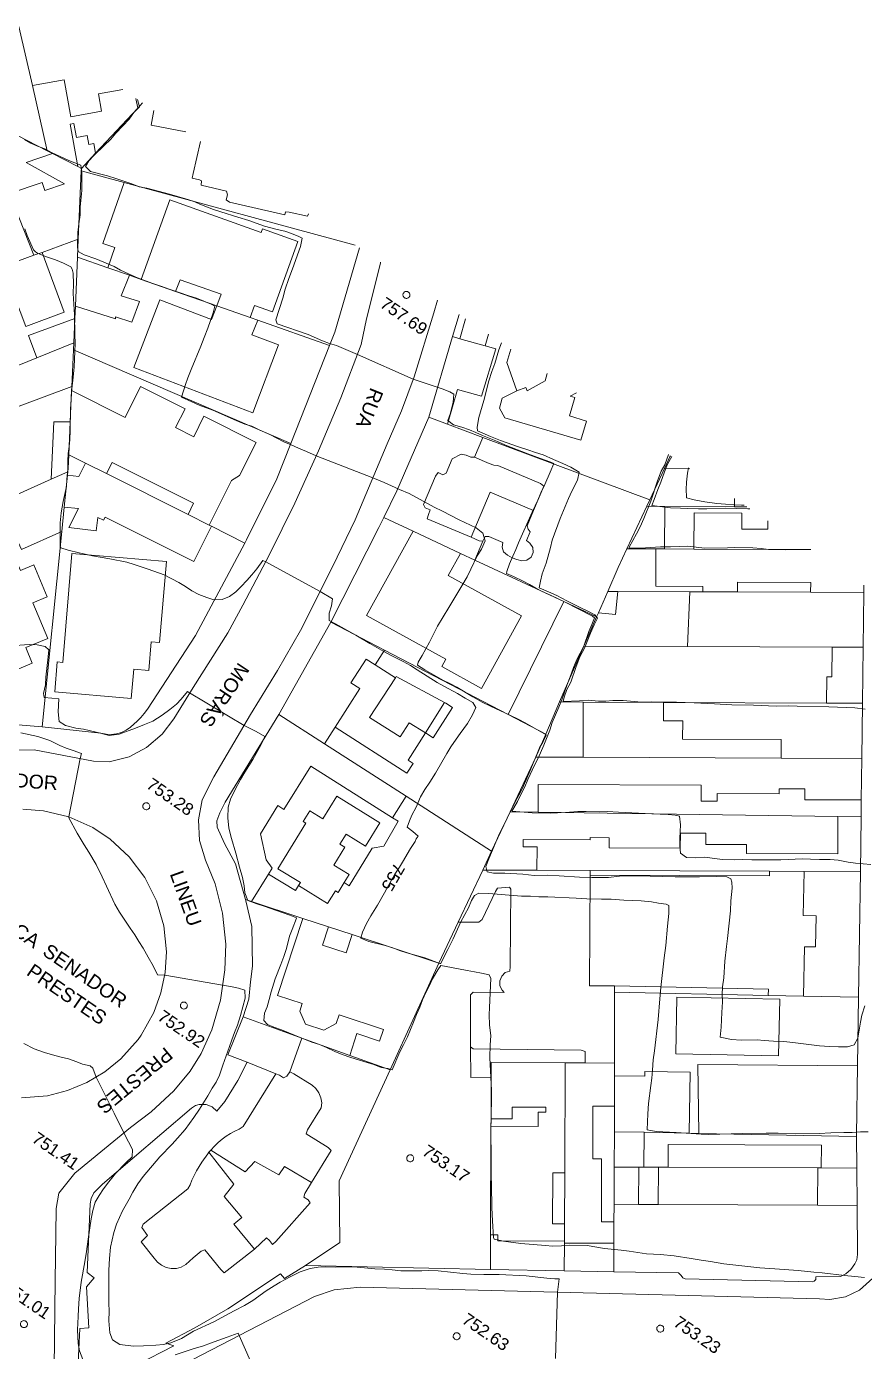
# Model space of a CAD drawing. Header units: metres. Extents: x 322294 to 7190115, y 7390841 to 10157759.
# Drawn here: x 323699.4 to 323819.7, y 7393904.2 to 7394094.4 of the extents above; entities that cross this region are included whole.
import ezdxf
from ezdxf.enums import TextEntityAlignment as Align

# ---------------------------------------------------------------- set-up
doc = ezdxf.new("R2010")
doc.units = ezdxf.units.M
doc.layers.get('0').update_dxf_attribs({"lineweight": 18})
for name, color, linetype, lineweight in [('100_SIST_VIARIO_MEIO_FIO', 1, 'Continuous', 18), ('106_PRACAS_PARQUES_TOP', 7, 'Continuous', 18), ('160_P_SIMP_ASF_TOP', 7, 'Continuous', 18), ('206_MURO_E_MURO_ARRIMO', 7, 'Continuous', 18), ('214_PROJ_BEIRAL_EDIF', 10, 'Continuous', 18), ('600_CURVA_MESTRA', 14, 'Continuous', 18), ('602_CURVA_MESTRA_TOP', 24, 'Continuous', 18), ('604_CURVA_INTERM', 7, 'Continuous', 18), ('606_PTO_COTADO', 7, 'Continuous', 18), ('608_PTO_COTADO_INTERVIA', 1, 'Continuous', 18), ('624_SEGM_CURVA_MESTRA', 14, 'Continuous', 18), ('626_SEGM_CURVA_INTERM', 7, 'Continuous', 18)]:
    doc.layers.add(name, color=color, linetype=linetype, lineweight=lineweight)
doc.styles.add('Style-Arial', font='arial.ttf', dxfattribs={"height": 1.75})

# ---------------------------------------------------------------- blocks, each defined once
blk = doc.blocks.new('SP09')
at = {"color": 0, "linetype": 'Continuous'}
blk.add_lwpolyline([(-0.03, -0.51), (-0.14, -0.49), (-0.24, -0.46), (-0.31, -0.42), (-0.35, -0.39), (-0.42, -0.31), (-0.47, -0.24), (-0.51, -0.15), (-0.52, -0.09), (-0.52, 0.03), (-0.51, 0.11), (-0.48, 0.2), (-0.44, 0.27), (-0.4, 0.33), (-0.32, 0.39), (-0.23, 0.44), (-0.15, 0.48), (-0.1, 0.48), (-0.03, 0.48), (0.08, 0.48), (0.19, 0.44), (0.27, 0.4), (0.35, 0.32), (0.41, 0.23), (0.46, 0.11), (0.48, 0.03), (0.48, -0.03), (0.47, -0.08), (0.44, -0.21), (0.38, -0.3), (0.31, -0.38), (0.23, -0.44), (0.1, -0.49), (0.02, -0.51)], close=True, dxfattribs=at)
blk = doc.blocks.new('SP10')
at = {"color": 0, "linetype": 'Continuous'}
blk.add_lwpolyline([(-0.03, -0.51), (-0.14, -0.49), (-0.24, -0.46), (-0.31, -0.42), (-0.35, -0.39), (-0.42, -0.31), (-0.47, -0.24), (-0.51, -0.15), (-0.52, -0.09), (-0.52, 0.03), (-0.51, 0.11), (-0.48, 0.2), (-0.44, 0.27), (-0.4, 0.33), (-0.32, 0.39), (-0.23, 0.44), (-0.15, 0.48), (-0.1, 0.48), (-0.03, 0.48), (0.08, 0.48), (0.19, 0.44), (0.27, 0.4), (0.35, 0.32), (0.41, 0.23), (0.46, 0.11), (0.48, 0.03), (0.48, -0.03), (0.47, -0.08), (0.44, -0.21), (0.38, -0.3), (0.31, -0.38), (0.23, -0.44), (0.1, -0.49), (0.02, -0.51)], close=True, dxfattribs=at)

msp = doc.modelspace()

# ---------------------------------------------------------------- linework, layer by layer
at = {"layer": '100_SIST_VIARIO_MEIO_FIO'}
for points in [[(323750.257, 7394060.608), (323750.216, 7394060.447), (323748.243, 7394052.457), (323747.474, 7394048.796), (323744.52, 7394041.119), (323741.339, 7394033.523), (323737.935, 7394026.023), (323734.313, 7394018.625), (323730.474, 7394011.335), (323728.291, 7394007.408), (323723.328, 7393999.516), (323720.569, 7393995.056), (323718.902, 7393992.86), (323716.616, 7393990.928), (323714.169, 7393989.599), (323711.275, 7393988.864), (323709.016, 7393988.983), (323700.522, 7393990.594), (323694.978, 7393990.5)], [(323703.358, 7393901.818), (323703.515, 7393914.407), (323703.613, 7393921.077), (323703.679, 7393924.772), (323704.064, 7393926.939), (323706.342, 7393929.803), (323714.347, 7393936.379), (323717.299, 7393938.614), (323720.545, 7393941.649), (323722.925, 7393944.484), (323724.479, 7393947), (323726.004, 7393950.375), (323727.238, 7393954.636), (323727.905, 7393959.012), (323728.013, 7393962.713), (323727.561, 7393967.123), (323726.489, 7393971.377), (323725.114, 7393974.737), (323724.262, 7393977.57), (323724.091, 7393980.524), (323724.609, 7393983.436), (323726.28, 7393986.739), (323731.573, 7393995.648), (323735.457, 7394001.957), (323738.747, 7394007.722), (323743.412, 7394016.97), (323746.605, 7394023.619), (323751.207, 7394034.502), (323753.255, 7394039.258), (323755.046, 7394044.123), (323757.878, 7394053.316), (323758.408, 7394055.161)], [(323698.675, 7393940.628), (323702.397, 7393940.946), (323705.296, 7393941.679), (323708.059, 7393942.822), (323710.63, 7393944.35), (323712.953, 7393946.233), (323715.437, 7393949.023), (323715.871, 7393949.633), (323717.697, 7393952.892), (323718.717, 7393955.703), (323719.322, 7393958.631), (323719.499, 7393961.616), (323719.114, 7393965.332), (323718.068, 7393968.919), (323716.395, 7393972.259), (323714.15, 7393975.245), (323711.404, 7393977.779), (323708.908, 7393979.425), (323705.497, 7393980.95), (323701.868, 7393981.837), (323698.887, 7393982.068)], [(323820.931, 7393914.727), (323819.011, 7393913.015), (323816.983, 7393912.058), (323814.772, 7393911.684), (323813.278, 7393911.775), (323747.307, 7393913.462), (323743.587, 7393913.054), (323740.756, 7393912.127), (323723.306, 7393903.087)]]:
    msp.add_lwpolyline(points, dxfattribs=at)
at = {"layer": '206_MURO_E_MURO_ARRIMO'}
for p, q in [((323743.674, 7394050.538), (323747.205, 7394062.648)), ((323742.929, 7394048.65), (323743.674, 7394050.538)), ((323737.371, 7394034.56), (323742.929, 7394048.65)), ((323757.184, 7394038.334), (323760.581, 7394049.904)), ((323752.588, 7394027.759), (323757.184, 7394038.334)), ((323735.37, 7394029.487), (323737.371, 7394034.56)), ((323731.006, 7394020.733), (323735.37, 7394029.487)), ((323750.714, 7394023.941), (323752.588, 7394027.759)), ((323750.013, 7394022.513), (323750.714, 7394023.941)), ((323743.108, 7394008.901), (323750.013, 7394022.513)), ((323723.678, 7394007.027), (323730.764, 7394020.279)), ((323730.764, 7394020.279), (323731.006, 7394020.733)), ((323819.642, 7394013.171), (323819.543, 7394005.311)), ((323735.645, 7393995.672), (323743.108, 7394008.901)), ((323716.775, 7393996.406), (323723.678, 7394007.027)), ((323819.543, 7394005.311), (323819.442, 7393997.275)), ((323715.831, 7393995.247), (323716.321, 7393995.812)), ((323716.321, 7393995.812), (323716.775, 7393996.406)), ((323727.936, 7393983.095), (323735.645, 7393995.672)), ((323693.677, 7393994.584), (323701.659, 7393993.881)), ((323701.659, 7393993.881), (323710.1, 7393993.001)), ((323713.046, 7393993.102), (323713.725, 7393993.419)), ((323713.725, 7393993.419), (323714.343, 7393993.84)), ((323714.343, 7393993.84), (323715.307, 7393994.712)), ((323715.307, 7393994.712), (323715.831, 7393995.247)), ((323710.1, 7393993.001), (323710.833, 7393992.847)), ((323710.833, 7393992.847), (323711.581, 7393992.812)), ((323711.581, 7393992.812), (323712.325, 7393992.898)), ((323712.325, 7393992.898), (323713.046, 7393993.102)), ((323727.17, 7393981.562), (323727.936, 7393983.095)), ((323819.268, 7393983.391), (323819.238, 7393980.979)), ((323726.753, 7393980.385), (323727.17, 7393981.562)), ((323726.767, 7393979.475), (323726.753, 7393980.385)), ((323819.238, 7393980.979), (323819.139, 7393973.096)), ((323727.828, 7393977.169), (323726.767, 7393979.475)), ((323729.409, 7393974.211), (323727.828, 7393977.169)), ((323730.873, 7393969.097), (323729.409, 7393974.211)), ((323819.139, 7393973.096), (323818.865, 7393955.08)), ((323730.919, 7393968.934), (323730.873, 7393969.097)), ((323731.762, 7393965.214), (323730.919, 7393968.934)), ((323731.837, 7393959.519), (323731.762, 7393965.214)), ((323731.554, 7393957.301), (323731.837, 7393959.519)), ((323731.333, 7393954.804), (323731.554, 7393957.301)), ((323730.495, 7393952.252), (323731.333, 7393954.804)), ((323818.865, 7393955.08), (323818.716, 7393945.217)), ((323728.293, 7393946.83), (323730.495, 7393952.252)), ((323731.106, 7393945.747), (323728.293, 7393946.83)), ((323818.716, 7393945.217), (323818.565, 7393935.274)), ((323818.565, 7393935.274), (323818.566, 7393935.08)), ((323818.566, 7393935.08), (323818.606, 7393930.552)), ((323818.606, 7393930.552), (323818.653, 7393925.202)), ((323766.008, 7393916.017), (323739.475, 7393916.569)), ((323776.63, 7393915.812), (323766.008, 7393916.017)), ((323783.724, 7393915.676), (323776.63, 7393915.812))]:
    msp.add_line(p, q, dxfattribs=at)
for points in [[(323709.328, 7394076.224), (323707.291, 7394074.042)], [(323713.432, 7394072.036), (323746.611, 7394063.045)], [(323714.192, 7394058.714), (323715.871, 7394058.126)], [(323720.788, 7394056.404), (323726.735, 7394054.321)], [(323706.42, 7394054.285), (323706.343, 7394052.529)], [(323732.599, 7394052.268), (323742.929, 7394048.65)], [(323737.371, 7394034.56), (323706.144, 7394048.005)], [(323705.912, 7394042.754), (323705.886, 7394042.156)], [(323759.841, 7394037.341), (323757.184, 7394038.334)], [(323754.91, 7394021.979), (323750.714, 7394023.941)], [(323801.062, 7394025.493), (323802.812, 7394025.485)], [(323704.484, 7394021.953), (323701.659, 7393993.881)], [(323725.958, 7394022.687), (323730.764, 7394020.279)], [(323763.786, 7394017.831), (323761.718, 7394018.797)], [(323782.864, 7394013.331), (323784.323, 7394013.324)], [(323794.632, 7394013.28), (323796.537, 7394013.271)], [(323801.478, 7394013.25), (323811.995, 7394013.204)], [(323750.81, 7394004.892), (323743.108, 7394008.901)], [(323819.543, 7394005.311), (323815.068, 7394005.331)], [(323735.645, 7393995.672), (323742.188, 7393991.469)], [(323815.911, 7393981.027), (323819.238, 7393980.979)], [(323780.321, 7393973.264), (323806.075, 7393973.152)], [(323811.056, 7393973.131), (323819.139, 7393973.096)], [(323730.873, 7393969.097), (323731.723, 7393968.817)], [(323783.838, 7393955.796), (323805.907, 7393955.345)], [(323810.952, 7393955.241), (323818.865, 7393955.08)], [(323738.934, 7393949.212), (323730.495, 7393952.252)], [(323818.716, 7393945.217), (323795.776, 7393945.426), (323795.936, 7393935.534)], [(323766.101, 7393937.615), (323766.097, 7393936.571)], [(323795.936, 7393935.534), (323794.545, 7393935.562)], [(323818.566, 7393935.08), (323795.936, 7393935.534)], [(323790.131, 7393930.675), (323788.064, 7393930.684)], [(323818.606, 7393930.552), (323813.526, 7393930.574)], [(323766.029, 7393920.993), (323766.008, 7393916.017)], [(323776.647, 7393919.788), (323776.63, 7393915.812)]]:
    msp.add_lwpolyline(points, dxfattribs=at)
at = {"layer": '214_PROJ_BEIRAL_EDIF'}
for points in [[(323698.097, 7394078.762), (323702.358, 7394076.575), (323700.245, 7394085.932), (323698.327, 7394094.424), (323695.357, 7394093.647), (323695.189, 7394094.29)], [(323715.122, 7394084.089), (323715.372, 7394082.697), (323709.328, 7394076.224), (323709.075, 7394077.635), (323708.359, 7394077.507), (323708.134, 7394078.764), (323706.588, 7394078.487), (323706.224, 7394080.516), (323705.683, 7394080.419), (323706.778, 7394074.306), (323703.137, 7394076.175), (323702.358, 7394076.575), (323700.245, 7394085.932), (323704.811, 7394086.75), (323705.756, 7394081.478), (323710.166, 7394082.268), (323709.723, 7394084.739), (323713.214, 7394085.365)], [(323715.122, 7394084.089), (323715.372, 7394082.697), (323716.077, 7394083.452)], [(323722.296, 7394079.295), (323717.295, 7394080.279), (323717.705, 7394082.363)], [(323724.386, 7394077.899), (323723.312, 7394073.301), (323723.201, 7394072.652), (323724.23, 7394072.412), (323724.525, 7394072.27), (323724.499, 7394071.639), (323728.109, 7394070.796), (323728.257, 7394070.272), (323728.089, 7394069.55), (323728.559, 7394069.226), (323736.481, 7394067.376), (323736.595, 7394067.814), (323737.133, 7394067.79), (323739.768, 7394067.175), (323739.887, 7394067.539)], [(323762.449, 7394052.46), (323761.616, 7394049.609), (323760.581, 7394049.904), (323761.515, 7394053.085)], [(323762.449, 7394052.46), (323761.616, 7394049.609)], [(323791.895, 7394032.781), (323791.78, 7394032.656), (323790.989, 7394030.962), (323788.897, 7394026.483), (323764.928, 7394035.44), (323759.841, 7394037.341), (323761.304, 7394042.297), (323764.756, 7394041.336), (323766.777, 7394048.137), (323765.262, 7394048.569)], [(323761.616, 7394049.609), (323765.262, 7394048.569), (323765.754, 7394050.251)], [(323765.262, 7394048.569), (323765.754, 7394050.251)], [(323774.179, 7394044.621), (323773.876, 7394043.55), (323771.28, 7394042.106), (323771.112, 7394042.587), (323769.814, 7394042.134), (323768.39, 7394046.213), (323768.946, 7394048.118)], [(323774.179, 7394044.621), (323773.876, 7394043.55), (323771.28, 7394042.106), (323771.112, 7394042.587), (323769.814, 7394042.134), (323767.719, 7394041.062), (323767.298, 7394039.623), (323768.097, 7394038.249), (323779.019, 7394035.058), (323779.818, 7394037.794), (323777.351, 7394038.515), (323778.126, 7394041.167), (323777.45, 7394041.365), (323778.363, 7394041.825)], [(323791.051, 7394025.536), (323788.46, 7394025.547), (323788.897, 7394026.483), (323790.989, 7394030.962), (323794.641, 7394030.946)], [(323801.067, 7394026.651), (323801.062, 7394025.493), (323791.051, 7394025.536)], [(323805.832, 7394023.466), (323805.827, 7394022.253), (323802.13, 7394022.269), (323802.14, 7394024.581), (323795.258, 7394024.611), (323795.235, 7394019.406), (323812.017, 7394019.333)], [(323812.017, 7394019.333), (323795.235, 7394019.406), (323791.025, 7394019.424), (323789.787, 7394019.429), (323789.764, 7394014.08), (323796.54, 7394014.051), (323796.537, 7394013.271), (323801.478, 7394013.25), (323801.484, 7394014.67), (323812.002, 7394014.624), (323811.995, 7394013.204)], [(323811.995, 7394013.204), (323819.642, 7394013.171), (323819.655, 7394014.228)], [(323706.746, 7393900.661), (323707.078, 7393907.521), (323708.342, 7393907.617), (323708.039, 7393913.498), (323709.097, 7393914.778), (323708.136, 7393915.586), (323708.54, 7393925.405), (323708.673, 7393926.181), (323709.064, 7393927.005), (323710.33, 7393928.237), (323723.098, 7393939.156), (323723.657, 7393939.552), (323724.217, 7393939.665), (323725.223, 7393939.66), (323726.084, 7393939.337), (323726.723, 7393938.709), (323727.88, 7393940.107), (323729.732, 7393943.107), (323731.106, 7393945.747), (323735.188, 7393944.09), (323730.499, 7393936.525), (323729.942, 7393936.162), (323729.309, 7393935.873), (323728.684, 7393935.533), (323728.072, 7393935.142), (323727.48, 7393934.707), (323726.913, 7393934.231), (323726.378, 7393933.719), (323725.852, 7393933.141), (323725.596, 7393932.821), (323725.424, 7393932.607), (323724.578, 7393931.412), (323724.18, 7393930.786), (323723.81, 7393930.146), (323723.47, 7393929.495), (323723.161, 7393928.834), (323722.885, 7393928.169), (323722.547, 7393927.558), (323716.138, 7393922.517), (323715.969, 7393922.012), (323716.79, 7393920.874), (323716.292, 7393920.416), (323715.883, 7393919.946), (323717.736, 7393917.631), (323718.213, 7393917.065), (323718.804, 7393916.62), (323719.474, 7393916.304), (323720.193, 7393916.132), (323720.93, 7393916.126), (323721.636, 7393916.343), (323722.272, 7393916.707), (323723.331, 7393917.68), (323724.466, 7393918.625), (323725.006, 7393918.827), (323727.317, 7393915.97), (323727.777, 7393915.538), (323732.144, 7393918.911), (323733.872, 7393920.535), (323734.312, 7393920.175), (323734.724, 7393919.56), (323735.209, 7393920.012), (323740.129, 7393925.555), (323739.84, 7393925.995), (323739.209, 7393926.383), (323739.361, 7393926.911), (323740.336, 7393928.495), (323743.172, 7393933.1), (323742.697, 7393933.516), (323739.541, 7393935.46), (323739.771, 7393936.053), (323741.717, 7393939.199), (323741.798, 7393939.93), (323741.644, 7393940.654), (323741.381, 7393941.345), (323740.971, 7393941.957), (323740.439, 7393942.458), (323737.797, 7393944.096), (323737.206, 7393944.372), (323738.934, 7393949.212), (323745.822, 7393946.732), (323751.64, 7393944.637), (323744.307, 7393928.702), (323744.382, 7393919.854), (323739.475, 7393916.569), (323736.437, 7393914.679), (323735.873, 7393915.384), (323728.327, 7393910.357), (323723.568, 7393907.634), (323719.393, 7393905.408), (323720.582, 7393905.038), (323710.124, 7393899.673)]]:
    msp.add_lwpolyline(points, dxfattribs=at)
for points in [[(323706.778, 7394074.306), (323703.137, 7394076.175), (323699.352, 7394074.91), (323704.843, 7394071.835), (323702.027, 7394070.886), (323701.645, 7394072.021), (323696.953, 7394070.44), (323700.473, 7394061.576), (323701.637, 7394061.996), (323706.843, 7394063.874), (323707.276, 7394073.704), (323707.291, 7394074.042)], [(323711.085, 7394059.802), (323712.092, 7394062.678), (323710.366, 7394063.283), (323713.432, 7394072.036), (323707.276, 7394073.704), (323706.843, 7394063.874), (323706.731, 7394061.327)], [(323720.788, 7394056.404), (323715.871, 7394058.126), (323719.967, 7394069.556), (323733.119, 7394064.843), (323733.314, 7394065.387), (323738.357, 7394063.58), (323734.728, 7394053.455), (323732.147, 7394054.38), (323731.524, 7394052.644), (323726.735, 7394054.321), (323727.376, 7394055.993), (323721.467, 7394058.047)], [(323696.066, 7394059.986), (323700.473, 7394061.576), (323701.637, 7394061.996), (323704.836, 7394053.412), (323699.286, 7394051.345)], [(323706.42, 7394054.285), (323706.731, 7394061.327), (323711.085, 7394059.802), (323714.192, 7394058.714), (323713.018, 7394055.783), (323715.641, 7394054.962), (323714.54, 7394051.993), (323712.191, 7394052.766), (323712.177, 7394052.454)], [(323726.735, 7394054.321), (323731.524, 7394052.644), (323732.599, 7394052.268), (323731.763, 7394050.15), (323735.608, 7394048.75), (323731.908, 7394038.953), (323714.807, 7394045.482), (323718.572, 7394055.21), (323725.981, 7394052.356)], [(323706.343, 7394052.529), (323706.187, 7394048.995), (323700.905, 7394046.856), (323699.712, 7394050.058)], [(323705.912, 7394042.754), (323706.144, 7394048.005), (323706.187, 7394048.995), (323700.905, 7394046.856), (323692.849, 7394043.594), (323694.717, 7394038.582)], [(323705.48, 7394032.946), (323707.88, 7394031.743), (323710.876, 7394030.243), (323711.682, 7394031.853), (323723.406, 7394025.98), (323722.599, 7394024.37), (323725.622, 7394022.855), (323728.833, 7394029.266), (323729.988, 7394029.97), (323732.369, 7394034.723), (323724.89, 7394038.47), (323723.42, 7394035.537), (323720.814, 7394036.843), (323722.175, 7394039.559), (323715.783, 7394042.761), (323713.555, 7394038.314), (323705.886, 7394042.156), (323705.687, 7394037.651)], [(323705.48, 7394032.946), (323705.394, 7394030.995), (323705.345, 7394030.509), (323702.95, 7394029.435), (323703.326, 7394037.666), (323705.687, 7394037.651)], [(323782.864, 7394013.331), (323781.526, 7394010.256), (323781.267, 7394009.66), (323776.559, 7394011.861), (323763.786, 7394017.831), (323764.928, 7394020.526), (323765.244, 7394021.205), (323765.805, 7394021.192), (323767.81, 7394020.344), (323767.691, 7394019.688), (323767.897, 7394018.993), (323768.482, 7394018.538), (323769.124, 7394018.169), (323769.812, 7394017.895), (323770.532, 7394017.721), (323771.257, 7394017.818), (323771.848, 7394018.254), (323772.166, 7394018.916), (323772.131, 7394019.647), (323771.693, 7394020.237), (323771.221, 7394020.642), (323771.746, 7394021.88), (323771.432, 7394022.283), (323771.273, 7394022.723), (323772.22, 7394024.96), (323773.7, 7394028.454), (323773.216, 7394028.804), (323767.074, 7394031.405), (323766.485, 7394031.466), (323765.821, 7394031.709), (323763.716, 7394032.579), (323764.928, 7394035.44), (323788.897, 7394026.483), (323788.46, 7394025.547), (323785.61, 7394019.447), (323784.368, 7394016.788)], [(323707.88, 7394031.743), (323706.943, 7394029.832), (323705.294, 7394029.997), (323704.832, 7394025.408), (323706.863, 7394025.213), (323705.5, 7394022.491), (323709.423, 7394022.05), (323709.668, 7394023.933), (323710.456, 7394023.538), (323710.693, 7394024.011), (323723.426, 7394017.633), (323725.958, 7394022.687), (323725.622, 7394022.855), (323722.599, 7394024.37), (323710.876, 7394030.243)], [(323763.716, 7394032.579), (323765.821, 7394031.709), (323766.485, 7394031.466), (323767.074, 7394031.405), (323773.216, 7394028.804), (323773.7, 7394028.454), (323772.22, 7394024.96), (323765.99, 7394027.599), (323763.237, 7394021.097), (323756.948, 7394023.76), (323757.108, 7394024.383), (323757.342, 7394025.043), (323756.659, 7394025.332), (323756.393, 7394025.79), (323758.127, 7394029.885), (323758.493, 7394030.379), (323759.176, 7394030.09), (323759.653, 7394030.307), (323760.52, 7394032.355), (323761.837, 7394033.034), (323762.514, 7394032.896), (323763.197, 7394032.607)], [(323702.95, 7394029.435), (323695.641, 7394026.16), (323698.69, 7394019.356), (323704.484, 7394021.953), (323704.832, 7394025.408), (323705.294, 7394029.997), (323705.345, 7394030.509)], [(323764.928, 7394020.526), (323765.244, 7394021.205), (323765.805, 7394021.192), (323767.81, 7394020.344), (323767.691, 7394019.688), (323767.897, 7394018.993), (323768.482, 7394018.538), (323769.124, 7394018.169), (323769.812, 7394017.895), (323770.532, 7394017.721), (323771.257, 7394017.818), (323771.848, 7394018.254), (323772.166, 7394018.916), (323772.131, 7394019.647), (323771.693, 7394020.237), (323771.221, 7394020.642), (323771.746, 7394021.88), (323771.432, 7394022.283), (323771.273, 7394022.723), (323772.22, 7394024.96), (323765.99, 7394027.599), (323763.237, 7394021.097), (323764.397, 7394020.606)], [(323789.787, 7394019.429), (323785.61, 7394019.447), (323788.46, 7394025.547), (323791.051, 7394025.536), (323791.025, 7394019.424)], [(323754.91, 7394021.979), (323761.718, 7394018.797), (323759.968, 7394015.622), (323770.458, 7394009.839), (323764.714, 7393999.419), (323759.047, 7394002.543), (323759.635, 7394003.61), (323748.245, 7394009.889)], [(323719.501, 7394017.612), (323718.515, 7394005.978), (323717.298, 7394006.081), (323716.95, 7394001.981), (323714.795, 7394002.164), (323714.441, 7393997.976), (323703.46, 7393998.907), (323703.825, 7394003.217), (323704.611, 7394003.151), (323705.934, 7394018.762)], [(323700.454, 7394017.133), (323698.547, 7394016.338), (323698.267, 7394017.009), (323693.393, 7394014.977), (323693.002, 7394015.914), (323685.84, 7394012.929), (323690.484, 7394001.788), (323693.404, 7394003.005), (323694.406, 7394000.6), (323700.228, 7394003.027), (323699.293, 7394005.272), (323702.464, 7394006.594), (323700.338, 7394011.694), (323702.368, 7394012.54)], [(323784.323, 7394013.324), (323783.976, 7394010.022), (323781.526, 7394010.256), (323781.267, 7394009.66), (323779.451, 7394005.485), (323794.316, 7394005.421), (323794.632, 7394013.28)], [(323773.952, 7393992.847), (323775.96, 7393997.463), (323779.451, 7394005.485), (323781.267, 7394009.66), (323776.559, 7394011.861), (323768.554, 7393995.656)], [(323759.442, 7393997.379), (323759.639, 7393997.274), (323760.593, 7393996.661), (323757.794, 7393992.305), (323756.7, 7393993.008), (323754.195, 7393989.109), (323754.916, 7393988.646), (323754.013, 7393987.241), (323743.72, 7393993.853), (323742.188, 7393991.469), (323753.918, 7393983.934), (323766.183, 7393976.055), (323768.838, 7393981.709), (323772.517, 7393989.548), (323773.952, 7393992.847), (323768.554, 7393995.656), (323750.81, 7394004.892), (323749.455, 7394002.782), (323752.365, 7394000.913), (323752.483, 7394001.096)], [(323814.288, 7393997.297), (323790.862, 7393997.398), (323779.35, 7393997.448), (323775.96, 7393997.463), (323779.451, 7394005.485), (323794.316, 7394005.421), (323815.068, 7394005.331), (323815.049, 7394001.049), (323814.305, 7394001.052)], [(323743.72, 7393993.853), (323754.013, 7393987.241), (323754.916, 7393988.646), (323754.195, 7393989.109), (323756.7, 7393993.008), (323754.342, 7393994.473), (323753.036, 7393992.44), (323748.666, 7393995.247), (323752.365, 7394000.913), (323749.455, 7394002.782), (323748.171, 7394003.607), (323745.995, 7394000.219), (323747.279, 7393999.394)], [(323752.365, 7394000.913), (323748.666, 7393995.247), (323753.036, 7393992.44), (323754.342, 7393994.473), (323756.7, 7393993.008), (323759.442, 7393997.379), (323752.483, 7394001.096)], [(323775.96, 7393997.463), (323773.952, 7393992.847), (323772.517, 7393989.548), (323779.315, 7393989.519), (323779.35, 7393997.448)], [(323807.759, 7393989.396), (323819.343, 7393989.346), (323819.442, 7393997.275), (323814.288, 7393997.297), (323790.862, 7393997.398), (323790.851, 7393994.746), (323793.627, 7393994.734), (323793.616, 7393992.136), (323807.771, 7393992.075)], [(323751.963, 7393980.838), (323740.228, 7393988.246), (323736.37, 7393982.044), (323735.489, 7393982.585), (323733.012, 7393978.551), (323733.84, 7393974.811), (323734.656, 7393973.593), (323734.143, 7393972.758), (323738.021, 7393970.377), (323738.47, 7393971.107), (323738.732, 7393971.535), (323735.512, 7393973.512), (323739.534, 7393980.062), (323739.137, 7393980.306), (323740.072, 7393981.829), (323741.946, 7393980.679), (323743.944, 7393983.933), (323750.132, 7393980.133), (323748.072, 7393976.779), (323745.293, 7393978.486), (323744.416, 7393977.058), (323745.133, 7393976.618), (323743.556, 7393974.051), (323745.739, 7393972.711), (323745.017, 7393971.535), (323745.74, 7393971.091), (323749.032, 7393976.453), (323750.732, 7393976.746), (323752.763, 7393980.333)], [(323807.759, 7393989.396), (323779.315, 7393989.519), (323772.517, 7393989.548), (323768.838, 7393981.709), (323772.856, 7393981.651), (323772.873, 7393985.618), (323796.271, 7393985.517), (323796.261, 7393983.216), (323798.587, 7393983.206), (323798.592, 7393984.306), (323807.486, 7393984.268), (323807.489, 7393985.006), (323811.18, 7393984.99), (323811.174, 7393983.426), (323819.268, 7393983.391), (323819.343, 7393989.346)], [(323745.017, 7393971.535), (323744.154, 7393970.129), (323743.755, 7393970.374), (323742.635, 7393968.549), (323738.47, 7393971.107), (323738.021, 7393970.377), (323734.143, 7393972.758), (323731.723, 7393968.817), (323739.1, 7393966.39), (323742.781, 7393965.179), (323746.154, 7393964.069), (323758.629, 7393959.965), (323761.389, 7393965.845), (323764.904, 7393973.331), (323766.183, 7393976.055), (323753.918, 7393983.934), (323751.963, 7393980.838), (323752.763, 7393980.333), (323750.732, 7393976.746), (323749.032, 7393976.453), (323745.74, 7393971.091)], [(323745.017, 7393971.535), (323745.739, 7393972.711), (323743.556, 7393974.051), (323745.133, 7393976.618), (323744.416, 7393977.058), (323745.293, 7393978.486), (323748.072, 7393976.779), (323750.132, 7393980.133), (323743.944, 7393983.933), (323741.946, 7393980.679), (323740.072, 7393981.829), (323739.137, 7393980.306), (323739.534, 7393980.062), (323735.512, 7393973.512), (323738.732, 7393971.535), (323738.47, 7393971.107), (323742.635, 7393968.549), (323743.755, 7393970.374), (323744.154, 7393970.129)], [(323815.911, 7393981.027), (323772.856, 7393981.651), (323768.838, 7393981.709), (323766.183, 7393976.055), (323764.904, 7393973.331), (323772.7, 7393973.297), (323772.714, 7393976.661), (323770.724, 7393976.669), (323770.728, 7393977.702), (323780.359, 7393977.66), (323780.361, 7393977.986), (323783.064, 7393977.975), (323783.057, 7393976.519), (323793.281, 7393976.475), (323793.29, 7393978.647), (323796.934, 7393978.631), (323796.927, 7393977.013), (323802.779, 7393976.988), (323802.774, 7393975.719), (323815.888, 7393975.662)], [(323780.321, 7393973.264), (323772.7, 7393973.297), (323764.904, 7393973.331), (323761.389, 7393965.845), (323764.353, 7393965.83), (323764.836, 7393966.236), (323766.726, 7393970.261), (323767.033, 7393970.726), (323768.769, 7393970.871), (323768.946, 7393970.603), (323768.858, 7393959.508), (323768.79, 7393958.831), (323768.145, 7393958.605), (323767.637, 7393958.099), (323767.368, 7393957.416), (323767.392, 7393956.691), (323767.704, 7393956.07), (323767.968, 7393955.736), (323763.521, 7393955.787), (323763.154, 7393955.415), (323763.172, 7393947.956), (323763.537, 7393947.686), (323779.06, 7393947.49), (323779.602, 7393947.285), (323779.637, 7393945.637), (323783.854, 7393945.618), (323783.838, 7393955.796), (323783.837, 7393956.697), (323780.249, 7393956.712), (323780.318, 7393972.601)], [(323810.952, 7393955.241), (323805.907, 7393955.345), (323805.926, 7393956.253), (323783.837, 7393956.697), (323780.249, 7393956.712), (323780.318, 7393972.601), (323806.073, 7393972.489), (323806.075, 7393973.152), (323811.056, 7393973.131), (323810.929, 7393966.793), (323812.77, 7393966.756), (323812.68, 7393962.297), (323811.095, 7393962.329)], [(323746.154, 7393964.069), (323758.629, 7393959.965), (323751.64, 7393944.637), (323745.822, 7393946.732), (323746.849, 7393949.854), (323750.11, 7393948.781), (323750.664, 7393950.465), (323744.302, 7393952.558), (323743.891, 7393951.307), (323742.087, 7393950.333), (323739.457, 7393951.199), (323738.632, 7393953.076), (323738.991, 7393954.168), (323735.462, 7393955.33), (323739.1, 7393966.39), (323742.781, 7393965.179), (323741.916, 7393962.55), (323745.289, 7393961.44)], [(323807.568, 7393954.803), (323807.404, 7393946.652), (323792.625, 7393946.948), (323792.788, 7393955.099)], [(323763.172, 7393947.956), (323763.212, 7393943.568), (323766.127, 7393943.581), (323766.136, 7393945.695), (323776.759, 7393945.649), (323779.637, 7393945.637), (323779.602, 7393947.285), (323779.06, 7393947.49), (323763.537, 7393947.686)], [(323735.188, 7393944.09), (323735.727, 7393943.897), (323736.327, 7393943.528), (323736.802, 7393943.747), (323737.206, 7393944.372), (323737.797, 7393944.096), (323740.439, 7393942.458), (323740.971, 7393941.957), (323741.381, 7393941.345), (323741.644, 7393940.654), (323741.798, 7393939.93), (323741.717, 7393939.199), (323739.771, 7393936.053), (323739.541, 7393935.46), (323742.697, 7393933.516), (323743.172, 7393933.1), (323740.336, 7393928.495), (323736.428, 7393930.784), (323735.636, 7393929.57), (323732.184, 7393931.497), (323730.822, 7393929.993), (323725.852, 7393933.141), (323726.378, 7393933.719), (323726.913, 7393934.231), (323727.48, 7393934.707), (323728.072, 7393935.142), (323728.684, 7393935.533), (323729.309, 7393935.873), (323729.942, 7393936.162), (323730.499, 7393936.525)], [(323776.691, 7393929.866), (323774.981, 7393929.874), (323774.949, 7393922.567), (323776.659, 7393922.559), (323776.648, 7393920.057), (323767.079, 7393920.099), (323767.083, 7393920.988), (323766.029, 7393920.993), (323766.097, 7393936.571), (323772.852, 7393936.542), (323772.861, 7393938.601), (323773.98, 7393938.596), (323773.984, 7393939.298), (323769.133, 7393939.319), (323769.126, 7393937.602), (323766.101, 7393937.615), (323766.127, 7393943.581), (323766.136, 7393945.695), (323776.759, 7393945.649)], [(323783.854, 7393945.618), (323783.846, 7393943.812), (323783.827, 7393939.428), (323780.736, 7393939.441), (323780.704, 7393931.887), (323781.989, 7393931.881), (323781.95, 7393922.836), (323783.755, 7393922.828), (323783.742, 7393919.757), (323776.647, 7393919.788), (323776.648, 7393920.057), (323776.659, 7393922.559), (323776.691, 7393929.866), (323776.759, 7393945.649), (323779.637, 7393945.637)], [(323783.811, 7393935.778), (323788.085, 7393935.692), (323794.545, 7393935.562), (323794.72, 7393944.301), (323788.209, 7393944.432), (323788.195, 7393943.725), (323783.846, 7393943.812), (323783.827, 7393939.428)], [(323787.319, 7393930.687), (323788.064, 7393930.684), (323788.085, 7393935.692), (323783.811, 7393935.778), (323783.789, 7393930.703)], [(323725.596, 7393932.821), (323725.424, 7393932.607), (323724.578, 7393931.412), (323724.18, 7393930.786), (323723.81, 7393930.146), (323723.47, 7393929.495), (323723.161, 7393928.834), (323722.885, 7393928.169), (323722.547, 7393927.558), (323716.138, 7393922.517), (323715.969, 7393922.012), (323716.79, 7393920.874), (323716.292, 7393920.416), (323715.883, 7393919.946), (323717.736, 7393917.631), (323718.213, 7393917.065), (323718.804, 7393916.62), (323719.474, 7393916.304), (323720.193, 7393916.132), (323720.93, 7393916.126), (323721.636, 7393916.343), (323722.272, 7393916.707), (323723.331, 7393917.68), (323724.466, 7393918.625), (323725.006, 7393918.827), (323727.317, 7393915.97), (323727.777, 7393915.538), (323732.144, 7393918.911), (323729.17, 7393922.485), (323730.323, 7393923.462), (323727.789, 7393926.463), (323729.179, 7393928.225)], [(323732.144, 7393918.911), (323733.872, 7393920.535), (323734.312, 7393920.175), (323734.724, 7393919.56), (323735.209, 7393920.012), (323740.129, 7393925.555), (323739.84, 7393925.995), (323739.209, 7393926.383), (323739.361, 7393926.911), (323740.336, 7393928.495), (323736.428, 7393930.784), (323735.636, 7393929.57), (323732.184, 7393931.497), (323730.822, 7393929.993), (323725.852, 7393933.141), (323725.596, 7393932.821), (323729.179, 7393928.225), (323727.789, 7393926.463), (323730.323, 7393923.462), (323729.17, 7393922.485)], [(323813.526, 7393930.574), (323813.028, 7393930.576), (323791.532, 7393930.669), (323791.547, 7393933.946), (323813.54, 7393933.851)], [(323783.766, 7393925.353), (323783.789, 7393930.703), (323787.319, 7393930.687), (323787.296, 7393925.338)], [(323791.532, 7393930.669), (323790.131, 7393930.675), (323790.108, 7393925.325), (323813.005, 7393925.226), (323813.028, 7393930.576)], [(323787.296, 7393925.338), (323790.108, 7393925.325), (323813.005, 7393925.226), (323818.653, 7393925.202), (323818.715, 7393918.152), (323818.65, 7393917.37), (323818.363, 7393916.791), (323817.785, 7393916.017), (323817.033, 7393915.369), (323816.269, 7393915.001), (323812.749, 7393914.964), (323812.746, 7393914.56), (323812.485, 7393914.326), (323812.278, 7393914.218), (323793.971, 7393914.635), (323793.661, 7393914.792), (323793.408, 7393915.124), (323793.022, 7393915.497), (323783.724, 7393915.676), (323783.742, 7393919.757), (323783.755, 7393922.828), (323783.766, 7393925.353)]]:
    msp.add_lwpolyline(points, close=True, dxfattribs=at)
at = {"layer": '600_CURVA_MESTRA'}
for points, elevation in [([(323753.392, 7393974.453), (323754.548, 7393976.42), (323755.202, 7393977.438), (323755.369, 7393977.812), (323755.663, 7393978.209), (323754.896, 7393978.882), (323754.06, 7393979.484), (323754.391, 7393980.404), (323754.731, 7393981.228), (323755.335, 7393982.369), (323755.956, 7393983.848), (323756.579, 7393984.898), (323757.325, 7393985.955), (323758.145, 7393987.252), (323759.756, 7393990.059), (323760.322, 7393991.024), (323761.086, 7393992.113), (323761.694, 7393992.918), (323762.709, 7393994.387), (323763.435, 7393995.6), (323763.928, 7393996.653), (323763.479, 7393997.405), (323762.378, 7393998.016), (323761.267, 7393998.664), (323759.335, 7393999.73), (323758.371, 7394000.279), (323755.517, 7394002.067), (323754.53, 7394002.674), (323753.474, 7394003.251), (323751.655, 7394004.202), (323750.724, 7394004.698), (323748.712, 7394005.85), (323746.686, 7394007.049), (323743.786, 7394008.681), (323742.864, 7394009.172), (323742.848, 7394010.205), (323743.184, 7394011.255), (323743.359, 7394012.257), (323741.56, 7394013.298), (323733.751, 7394017.558), (323733.345, 7394017.768), (323732.479, 7394016.558), (323731.782, 7394015.731), (323731.023, 7394014.894), (323730.227, 7394014.051), (323729.483, 7394013.293), (323728.56, 7394012.587), (323727.489, 7394012.176), (323726.286, 7394012.144), (323725.302, 7394012.447), (323724.173, 7394012.898), (323723.157, 7394013.43), (323722.233, 7394014.056), (323721.269, 7394014.616), (323719.186, 7394015.688), (323716.87, 7394016.525), (323715.852, 7394016.846), (323714.857, 7394017.195), (323713.829, 7394017.518), (323711.353, 7394018.003), (323708.891, 7394018.425), (323706.99, 7394018.848), (323705.383, 7394019.244), (323704.34, 7394019.599), (323704.26, 7394019.71), (323704.216, 7394022.064), (323704.238, 7394023.174), (323704.391, 7394024.592), (323704.683, 7394026.229), (323705.168, 7394028.376), (323705.216, 7394029.466), (323705.327, 7394030.885), (323705.354, 7394032.089), (323705.405, 7394033.106), (323705.53, 7394034.125), (323705.631, 7394035.139), (323705.696, 7394036.433), (323705.714, 7394039.507), (323705.919, 7394042.43), (323706.103, 7394044.083), (323706.245, 7394045.568), (323706.363, 7394047.792), (323706.379, 7394048.919), (323706.364, 7394050.223), (323706.289, 7394053.022), (323706.128, 7394056.074), (323706.168, 7394057.434), (323706.105, 7394059.013), (323705.978, 7394059.596), (323705.769, 7394059.933), (323704.695, 7394060.442), (323703.566, 7394060.922), (323702.113, 7394061.431), (323700.978, 7394061.875), (323700.719, 7394062.054), (323700.396, 7394062.36), (323699.505, 7394064.407), (323699.173, 7394065.363)], 755), ([(323803.28, 7394025.172), (323802.975, 7394025.168), (323799.725, 7394025.26), (323797.089, 7394025.209), (323795.91, 7394025.208), (323794.383, 7394025.238), (323793.325, 7394025.3), (323791.861, 7394025.348), (323789.2, 7394025.661), (323789.534, 7394026.535), (323790.051, 7394027.985), (323790.474, 7394029.036), (323791.023, 7394030.516), (323791.463, 7394031.615), (323792.043, 7394032.682)], 760), ([(323820.257, 7393935.764), (323819.149, 7393935.779), (323817.964, 7393935.681), (323816.762, 7393935.671), (323814.888, 7393935.614), (323813.231, 7393935.515), (323809.88, 7393935.462), (323807.345, 7393935.544), (323805.612, 7393935.58), (323802.173, 7393935.531), (323797.398, 7393935.388), (323796.301, 7393935.441), (323792.704, 7393935.676), (323789.813, 7393935.785), (323788.51, 7393936.032), (323788.617, 7393938.355), (323788.707, 7393939.842), (323789.071, 7393942.395), (323789.209, 7393943.467), (323789.312, 7393944.613), (323789.389, 7393946.08), (323789.573, 7393947.38), (323790.089, 7393951.873), (323790.341, 7393954.827), (323790.499, 7393956.473), (323790.968, 7393960.716), (323791.184, 7393962.498), (323791.433, 7393965.287), (323791.627, 7393967.11), (323791.622, 7393968.265), (323791.264, 7393968.433), (323790.157, 7393968.584), (323789.147, 7393968.768), (323787.666, 7393968.898), (323785.19, 7393969.028), (323783.367, 7393969.151), (323781.956, 7393969.166), (323779.838, 7393969.216), (323778.308, 7393969.318), (323774.253, 7393969.469), (323772.974, 7393969.474), (323771.753, 7393969.576), (323770.484, 7393969.597), (323767.537, 7393969.843), (323765.804, 7393969.982), (323764.374, 7393969.995), (323763.719, 7393969.688), (323763.32, 7393968.941), (323762.85, 7393967.893), (323762.344, 7393966.971), (323761.732, 7393965.79), (323760.675, 7393963.468), (323759.913, 7393961.938), (323759.415, 7393961.04), (323758.919, 7393959.902), (323758.753, 7393959.896), (323756.62, 7393960.732), (323754.039, 7393961.448), (323752.977, 7393961.8), (323751.987, 7393962.155), (323750.896, 7393962.485), (323748.548, 7393963.096), (323747.432, 7393963.579), (323747.65, 7393964.421), (323748.212, 7393965.654), (323748.834, 7393966.764), (323749.81, 7393968.279), (323750.803, 7393970.076)], 755)]:
    msp.add_lwpolyline(points, dxfattribs=dict(at, elevation=elevation))
at = {"layer": '604_CURVA_INTERM', "flags": 128}
for points, elevation in [([(323820.653, 7393974.109), (323818.443, 7393974.322), (323817.401, 7393974.468), (323815.964, 7393974.735), (323814.797, 7393974.872), (323813.262, 7393974.843), (323811.97, 7393974.917), (323810.821, 7393974.942), (323807.707, 7393974.816), (323806.679, 7393974.792), (323805.122, 7393974.781), (323803.53, 7393974.794), (323802.185, 7393974.844), (323800.992, 7393974.816), (323799.295, 7393974.872), (323796.793, 7393975.178), (323795.517, 7393975.109), (323794.179, 7393975.135), (323793.331, 7393975.776), (323793.217, 7393976.863), (323793.21, 7393977.934), (323793.295, 7393979.823), (323793.19, 7393981.079), (323792.553, 7393981.2), (323791.55, 7393981.285), (323789.203, 7393981.391), (323784.388, 7393981.639), (323782.834, 7393981.749), (323781.608, 7393981.705), (323779.756, 7393981.759), (323778.585, 7393981.739), (323776.781, 7393981.601), (323775.66, 7393981.543), (323774.616, 7393981.513), (323772.026, 7393981.562), (323769.115, 7393981.792), (323769.369, 7393982.276), (323769.919, 7393983.182), (323770.406, 7393984.196), (323770.961, 7393985.303), (323771.385, 7393986.309), (323772.354, 7393988.396), (323772.86, 7393989.403), (323773.698, 7393991.268), (323774.559, 7393993.428), (323774.898, 7393994.516), (323775.818, 7393996.727), (323776.263, 7393997.752), (323777.06, 7393999.986), (323777.47, 7394001.05), (323777.937, 7394002.427), (323778.417, 7394003.567), (323779.441, 7394005.489), (323780.141, 7394007.568), (323780.597, 7394008.581), (323780.939, 7394009.551), (323780.676, 7394009.78), (323776.744, 7394011.776), (323774.638, 7394012.809), (323773.458, 7394013.334), (323772.54, 7394013.8), (323771.64, 7394014.348), (323770.703, 7394014.812), (323769.321, 7394015.468), (323768.332, 7394015.917), (323768.365, 7394016.202), (323768.736, 7394017.275), (323769.222, 7394018.374), (323769.665, 7394019.329), (323770.059, 7394020.285), (323772.016, 7394024.686), (323772.814, 7394026.436), (323773.25, 7394027.461), (323773.85, 7394028.7), (323774.611, 7394030.463), (323775.109, 7394031.709), (323774.707, 7394031.886), (323773.752, 7394032.196), (323771.376, 7394033.069), (323769.056, 7394033.997), (323768.074, 7394034.351), (323767.02, 7394034.856), (323765.84, 7394035.348), (323764.896, 7394035.704), (323763.941, 7394036.134), (323762.995, 7394036.513), (323761.93, 7394036.896), (323760.708, 7394037.264), (323759.892, 7394037.855), (323760.292, 7394038.939), (323760.649, 7394040.5), (323760.755, 7394041.661), (323760.167, 7394041.971), (323759.072, 7394042.391), (323756.785, 7394043.164), (323754.931, 7394043.809), (323746.917, 7394047.348), (323743.896, 7394048.612), (323742.931, 7394048.929), (323741.904, 7394049.296), (323739.868, 7394050.203), (323735.413, 7394051.751), (323735.194, 7394052.316), (323736.192, 7394055.449), (323736.556, 7394056.722), (323737.05, 7394058.233), (323737.602, 7394059.618), (323738.755, 7394062.858), (323738.973, 7394064.017), (323738.502, 7394064.282), (323737.47, 7394064.71), (323736.51, 7394065.026), (323735.378, 7394065.285), (323733.599, 7394065.785), (323731.344, 7394066.568), (323729.755, 7394067.049), (323727.294, 7394067.825), (323726.242, 7394068.155), (323724.555, 7394068.803), (323723.358, 7394069.337), (323722.221, 7394069.702), (323719.943, 7394070.354), (323716.694, 7394071.205), (323715.586, 7394071.425), (323714.549, 7394071.823), (323712.233, 7394072.599), (323711.015, 7394072.969), (323708.602, 7394073.631), (323707.854, 7394074.313), (323708.379, 7394075.149), (323709.073, 7394075.919), (323710.577, 7394077.329), (323711.515, 7394078.243), (323712.251, 7394079.091), (323714.135, 7394081.143), (323714.834, 7394082.061), (323715.645, 7394082.912), (323715.489, 7394083.409), (323715.349, 7394083.938)], 757), ([(323819.801, 7393953.859), (323819.368, 7393952.488), (323819.136, 7393951.484), (323818.783, 7393949.191), (323818.237, 7393948.246), (323817.267, 7393947.98), (323816.004, 7393947.98), (323814.701, 7393948.029), (323813.282, 7393948.113), (323810.959, 7393948.376), (323809.43, 7393948.597), (323808.149, 7393948.734), (323806.66, 7393948.766), (323805.346, 7393948.862), (323804.329, 7393948.956), (323802.028, 7393948.918), (323800.639, 7393948.997), (323799.016, 7393949.333), (323799.132, 7393950.781), (323799.265, 7393952.907), (323799.318, 7393954.393), (323799.282, 7393955.488), (323799.347, 7393956.557), (323799.509, 7393957.878), (323799.658, 7393960.268), (323799.908, 7393962.342), (323800.079, 7393963.527), (323800.47, 7393967.499), (323800.555, 7393968.925), (323800.717, 7393970.73), (323800.695, 7393971.591), (323800.54, 7393972.083), (323799.985, 7393972.376), (323798.467, 7393972.429), (323796.049, 7393972.384), (323794.84, 7393972.341), (323792.544, 7393972.356), (323787.203, 7393972.506), (323784.547, 7393972.479), (323782.951, 7393972.261), (323780.597, 7393972.273), (323778.811, 7393972.318), (323775.901, 7393972.512), (323774.237, 7393972.586), (323772.32, 7393972.571), (323770.655, 7393972.721), (323768.093, 7393972.886), (323766.449, 7393972.907), (323765.562, 7393973.091), (323765.36, 7393973.857), (323765.78, 7393974.955), (323766.325, 7393976.18), (323767.267, 7393978.469), (323767.737, 7393979.461), (323768.764, 7393981.451), (323769.642, 7393983.232), (323770.318, 7393984.492), (323770.766, 7393985.404), (323771.26, 7393986.538), (323771.711, 7393987.635), (323772.158, 7393988.672), (323772.66, 7393989.944), (323773.087, 7393990.865), (323773.606, 7393991.764), (323774.031, 7393992.681), (323774.009, 7393992.743), (323773.012, 7393993.307), (323771.012, 7393994.468), (323770.082, 7393994.95), (323768.816, 7393995.553), (323766.016, 7393996.842), (323764.834, 7393997.447), (323763.501, 7393998.188), (323761.18, 7393999.59), (323760.213, 7394000.11), (323759.201, 7394000.58), (323756.614, 7394002.065), (323755.536, 7394002.741), (323755.659, 7394003.17), (323756.214, 7394004.122), (323757.27, 7394006.036), (323758.429, 7394008.339), (323760.031, 7394011.007), (323761.931, 7394014.117), (323762.656, 7394015.445), (323763.206, 7394016.511), (323764.131, 7394018.434), (323764.752, 7394019.412), (323765.253, 7394020.57), (323764.935, 7394021.688), (323763.949, 7394022.459), (323761.511, 7394023.623), (323760.313, 7394024.236), (323759.123, 7394024.868), (323757.961, 7394025.434), (323754.328, 7394027.371), (323752.947, 7394027.949), (323751.822, 7394028.499), (323750.77, 7394028.988), (323749.14, 7394029.613), (323741.005, 7394032.787), (323739.625, 7394033.404), (323738.454, 7394033.898), (323737.394, 7394034.376), (323736.374, 7394034.811), (323735.233, 7394035.367), (323734.328, 7394035.834), (323732.894, 7394036.481), (323731.754, 7394037.059), (323730.752, 7394037.344), (323729.492, 7394037.878), (323726.139, 7394039.371), (323724.213, 7394040.075), (323723.144, 7394040.522), (323721.672, 7394041.234), (323722.225, 7394043.018), (323722.578, 7394044.013), (323723.055, 7394045.191), (323724.446, 7394048.523), (323724.903, 7394049.788), (323725.418, 7394051.107), (323726.226, 7394053.313), (323726.464, 7394054.287), (323725.937, 7394054.544), (323723.81, 7394055.416), (323722.566, 7394055.802), (323721.314, 7394056.253), (323719.89, 7394056.718), (323718.678, 7394057.154), (323717.401, 7394057.569), (323715.324, 7394058.343), (323714.036, 7394058.904), (323712.885, 7394059.468), (323711.982, 7394059.958), (323709.345, 7394061.086), (323707.705, 7394061.628), (323706.825, 7394062.127), (323706.745, 7394062.766), (323706.783, 7394064.867), (323706.905, 7394066.109), (323707.087, 7394067.405), (323707.132, 7394068.487), (323707.347, 7394070.859), (323707.356, 7394073.358), (323707.216, 7394074.532), (323705.479, 7394075.17), (323703.097, 7394076.287), (323702.032, 7394076.869), (323700.974, 7394077.245), (323700.028, 7394077.693), (323699.101, 7394078.198)], 756), ([(323819.835, 7393996.407), (323818.365, 7393996.634), (323817.076, 7393996.657), (323814.621, 7393996.753), (323810.082, 7393996.875), (323808.852, 7393996.891), (323807.034, 7393996.859), (323803.815, 7393997.019), (323800.671, 7393997.066), (323798.172, 7393997.213), (323795.258, 7393997.321), (323792.731, 7393997.445), (323790.197, 7393997.427), (323789.129, 7393997.486), (323787.729, 7393997.443), (323786.637, 7393997.548), (323785.08, 7393997.653), (323783.605, 7393997.677), (323782.597, 7393997.592), (323781.531, 7393997.6), (323780.097, 7393997.715), (323778.808, 7393997.64), (323776.459, 7393997.551), (323776.593, 7393998.144), (323776.966, 7393999.275), (323777.565, 7394000.322), (323778.316, 7394002.57), (323778.853, 7394003.922), (323779.548, 7394005.186), (323780.4, 7394007.337), (323780.927, 7394008.556), (323781.376, 7394009.481), (323780.998, 7394009.981), (323779.998, 7394010.502), (323779.081, 7394010.932), (323776.966, 7394012), (323775.543, 7394012.739), (323774.334, 7394013.258), (323773.035, 7394013.862), (323773.189, 7394014.812), (323773.427, 7394015.858), (323774.001, 7394017.384), (323774.635, 7394019.614), (323774.899, 7394020.678), (323776.016, 7394023.804), (323777.219, 7394026.665), (323777.706, 7394027.716), (323778.513, 7394029.305), (323778.757, 7394030.469), (323777.545, 7394031.15), (323776.438, 7394031.692), (323775.064, 7394032.287), (323773.602, 7394032.96), (323772.511, 7394033.257), (323771.373, 7394033.648), (323770.053, 7394034.077), (323767.471, 7394034.985), (323766.01, 7394035.576), (323764.144, 7394036.383), (323764.093, 7394036.924), (323764.339, 7394038.298), (323765.052, 7394040.734), (323765.811, 7394043.553), (323766.214, 7394044.896), (323766.628, 7394046.034), (323767.245, 7394047.996), (323767.603, 7394049.016)], 758), ([(323811.985, 7394019.355), (323811.638, 7394019.339), (323810.502, 7394019.362), (323809.473, 7394019.329), (323808.367, 7394019.315), (323805.958, 7394019.365), (323804.9, 7394019.488), (323803.719, 7394019.591), (323801.094, 7394019.628), (323800.065, 7394019.593), (323796.734, 7394019.553), (323794.342, 7394019.846), (323791.857, 7394019.747), (323790.446, 7394019.715), (323787.58, 7394019.546), (323785.934, 7394019.522), (323785.926, 7394019.674), (323786.999, 7394021.587), (323787.526, 7394022.624), (323788.047, 7394023.782), (323789.035, 7394026.277), (323790.029, 7394029.215), (323790.532, 7394030.615), (323791.053, 7394031.487), (323791.596, 7394032.981)], 759), ([(323794.454, 7394031.071), (323794.293, 7394030.286), (323794.163, 7394029.035), (323794.131, 7394027.961), (323794.162, 7394026.904), (323794.183, 7394026.753), (323795.277, 7394026.455), (323796.816, 7394026.172), (323798.509, 7394025.945), (323799.789, 7394025.837), (323800.988, 7394025.756), (323802.057, 7394025.719), (323802.462, 7394025.719)], 761), ([(323728.432, 7393995.425), (323730.651, 7393994.096), (323732.382, 7393993.211), (323733.616, 7393992.483), (323733.097, 7393991.335), (323731.891, 7393989.22), (323730.775, 7393987.387), (323730.114, 7393986.335), (323729.314, 7393984.813), (323728.684, 7393983.526), (323728.377, 7393982.343), (323728.328, 7393980.815), (323728.477, 7393979.362), (323728.822, 7393977.865), (323729.472, 7393975.746), (323729.976, 7393973.745), (323730.399, 7393972.27), (323730.664, 7393971.064), (323730.756, 7393970.053), (323731.205, 7393968.957), (323732.481, 7393968.486), (323733.515, 7393968.153), (323736.133, 7393967.228), (323737.207, 7393966.863), (323738.185, 7393966.492), (323738.191, 7393966.426), (323737.53, 7393964.777), (323737.179, 7393963.834), (323736.72, 7393962.075), (323736.331, 7393960.932), (323735.906, 7393959.758), (323735.129, 7393957.7), (323734.53, 7393955.842), (323734.262, 7393954.761), (323733.95, 7393953.71), (323733.598, 7393952.774), (323733.5, 7393951.722), (323733.996, 7393951.155), (323734.924, 7393950.767), (323736.033, 7393950.387), (323738.945, 7393949.212), (323740.396, 7393948.62), (323741.455, 7393948.292), (323742.479, 7393947.879), (323743.676, 7393947.298), (323744.728, 7393946.835), (323745.957, 7393946.419), (323748.327, 7393945.707), (323749.297, 7393945.399), (323750.315, 7393945.014), (323751.311, 7393944.833), (323751.896, 7393944.664), (323753.033, 7393947.226), (323753.554, 7393948.241), (323754.088, 7393949.371), (323754.966, 7393951.494), (323755.39, 7393952.58), (323755.894, 7393953.672), (323756.274, 7393954.682), (323756.764, 7393955.741), (323757.272, 7393956.766), (323757.714, 7393957.702), (323758.471, 7393958.992), (323758.876, 7393959.629), (323760.438, 7393959.358), (323762.655, 7393958.916), (323763.734, 7393958.724), (323764.722, 7393958.522), (323765.831, 7393958.269), (323766.082, 7393957.783), (323765.873, 7393953.615), (323765.848, 7393952.566), (323765.9, 7393951.133), (323766.058, 7393949.527), (323765.983, 7393948.268), (323765.944, 7393946.447), (323765.964, 7393945.437), (323766.193, 7393941.727), (323766.191, 7393940.541), (323766.071, 7393935.731), (323766.087, 7393934.709), (323766.145, 7393933.145), (323766.109, 7393930.381), (323766.168, 7393927.085), (323766.207, 7393925.891), (323766.212, 7393924.838), (323766.301, 7393922.996), (323766.444, 7393920.579), (323766.562, 7393920.356), (323767.881, 7393920.047), (323770.407, 7393919.711), (323772.143, 7393919.574), (323773.913, 7393919.458), (323774.915, 7393919.354), (323776.226, 7393919.411), (323777.329, 7393919.479), (323779.91, 7393919.432), (323782.408, 7393919.003), (323784.783, 7393918.777), (323785.938, 7393918.642), (323788.426, 7393918.24), (323790.42, 7393918.129), (323792.388, 7393917.943), (323794.845, 7393917.564), (323796.264, 7393917.313), (323797.634, 7393917.127), (323799.516, 7393916.829), (323804.725, 7393916.225), (323806.876, 7393916.09), (323810.226, 7393915.849), (323812.467, 7393915.602), (323813.646, 7393915.506), (323816.839, 7393915.113), (323818.335, 7393914.987), (323819.732, 7393914.854)], 754), ([(323698.607, 7393993.029), (323701.035, 7393992.513), (323702.751, 7393991.94), (323704.174, 7393991.235), (323705.109, 7393990.849), (323706.104, 7393990.485), (323707.303, 7393990.076), (323707.093, 7393989.348), (323705.497, 7393980.95), (323705.483, 7393980.813), (323706.663, 7393978.605), (323707.674, 7393976.967), (323708.356, 7393975.92), (323709.427, 7393974.122), (323710.279, 7393972.376), (323710.889, 7393971.021), (323712.107, 7393968.427), (323712.746, 7393967.306), (323713.333, 7393966.422), (323714.311, 7393965.013), (323714.969, 7393964.019), (323715.539, 7393963.096), (323716.169, 7393962.132), (323716.895, 7393960.849), (323717.595, 7393959.591), (323718.223, 7393958.27), (323719.25, 7393958.244), (323727.567, 7393956.797), (323728.678, 7393956.636), (323729.845, 7393956.402), (323730.761, 7393956.099), (323730.793, 7393954.963), (323730.141, 7393952.443), (323729.704, 7393951.082), (323729.263, 7393950.01), (323728.864, 7393948.981), (323728.549, 7393947.99), (323727.609, 7393945.339), (323727.095, 7393943.909), (323726.63, 7393942.909), (323726.069, 7393942.024), (323725.458, 7393940.906), (323724.261, 7393938.999), (323723.419, 7393937.79), (323722.208, 7393936.104), (323721.091, 7393934.827), (323720.334, 7393933.996), (323718.534, 7393932.161), (323716.17, 7393929.322), (323715.378, 7393928.277), (323714.67, 7393927.115), (323714.142, 7393926.072), (323713.197, 7393924.415), (323712.344, 7393922.485), (323711.927, 7393921.328), (323711.476, 7393919.214), (323711.304, 7393917.568), (323711.233, 7393915.913), (323711.235, 7393911.149), (323711.257, 7393910.018), (323711.233, 7393908.615), (323711.351, 7393906.92), (323711.758, 7393905.88), (323712.821, 7393905.243), (323714.787, 7393905.001), (323716.209, 7393905.046), (323717.958, 7393905.139), (323719.097, 7393905.234), (323720.115, 7393905.452), (323721.648, 7393906.111), (323723.37, 7393907.156), (323726.302, 7393908.497), (323727.981, 7393909.384), (323729.212, 7393910.059), (323730.727, 7393910.822), (323731.903, 7393911.528), (323733.819, 7393912.939), (323734.967, 7393913.639), (323735.85, 7393914.154), (323737.272, 7393914.932), (323738.723, 7393915.648), (323740.131, 7393916.143), (323741.282, 7393916.331), (323742.342, 7393916.36), (323743.8, 7393916.34), (323745.105, 7393916.371), (323746.358, 7393916.373), (323747.928, 7393916.248), (323749.423, 7393916.107), (323750.793, 7393916.028), (323751.908, 7393915.94), (323753.131, 7393915.805), (323754.434, 7393915.791), (323756.167, 7393915.805), (323757.18, 7393915.852), (323758.491, 7393915.799), (323762.036, 7393915.425), (323763.228, 7393915.344), (323765.064, 7393915.282), (323767.268, 7393915.26), (323771.143, 7393915.087), (323774.129, 7393914.729), (323775.244, 7393914.655), (323775.894, 7393914.643), (323775.663, 7393912.737), (323775.36, 7393903.23)], 753), ([(323711.991, 7393938.422), (323713.393, 7393935.596), (323714.036, 7393934.339), (323714.642, 7393933.207), (323714.564, 7393932.165), (323713.696, 7393931.358), (323712.186, 7393929.758), (323711.236, 7393928.565), (323710.468, 7393927.555), (323709.829, 7393926.61), (323709.285, 7393925.649), (323708.914, 7393924.475), (323708.695, 7393923.283), (323708.267, 7393920.364), (323708.027, 7393918.598), (323707.782, 7393917.092), (323707.245, 7393914.175), (323706.959, 7393911.837), (323706.855, 7393910.325), (323706.841, 7393909.26), (323706.719, 7393907.338), (323706.819, 7393905.366), (323706.998, 7393904.319), (323707.504, 7393903.087)], 752), ([(323720.755, 7393903.762), (323723.35, 7393904.595), (323724.807, 7393905.057), (323725.81, 7393905.401), (323728.194, 7393906.287), (323729.797, 7393906.87), (323729.932, 7393906.52), (323733.914, 7393897.543)], 752)]:
    msp.add_lwpolyline(points, dxfattribs=dict(at, elevation=elevation))
at = {"layer": '604_CURVA_INTERM'}
for points, elevation in [([(323697.169, 7394005.527), (323699.773, 7394005.708), (323700.959, 7394005.643), (323702.094, 7394005.417), (323702.593, 7394004.963), (323702.518, 7394003.949), (323702.163, 7394001.008), (323702.135, 7393999.919), (323701.865, 7393998.668), (323701.942, 7393998.101), (323703.044, 7393998.019), (323704.055, 7393997.911), (323703.946, 7393996.031), (323704.1, 7393994.643), (323705.004, 7393994.104), (323706.512, 7393993.721), (323707.595, 7393993.556), (323710.027, 7393992.965), (323711.257, 7393992.638), (323712.714, 7393992.86), (323715.054, 7393993.714), (323716.349, 7393994.221), (323717.546, 7393994.72), (323718.88, 7393995.568), (323720.009, 7393996.396), (323720.919, 7393997.135), (323721.634, 7393997.854), (323722.523, 7393998.978), (323722.829, 7393998.783), (323725.075, 7393997.437)], 754), ([(323699.04, 7393948.442), (323700.482, 7393947.656), (323701.984, 7393947.142), (323703.152, 7393946.828), (323704.169, 7393946.534), (323705.443, 7393946.246), (323706.645, 7393945.782), (323707.43, 7393945.48), (323708.559, 7393945.218), (323708.915, 7393944.896), (323709.411, 7393943.626), (323710.422, 7393941.586)], 752)]:
    msp.add_lwpolyline(points, dxfattribs=dict(at, elevation=elevation))
at = {"layer": '624_SEGM_CURVA_MESTRA', "elevation": 755}
msp.add_lwpolyline([(323750.803, 7393970.076), (323751.384, 7393971.129), (323752.31, 7393972.74), (323752.984, 7393973.758), (323753.392, 7393974.453)], dxfattribs=at)
at = {"layer": '626_SEGM_CURVA_INTERM'}
for points, elevation in [([(323725.075, 7393997.437), (323728.432, 7393995.425)], 754), ([(323710.422, 7393941.586), (323711.991, 7393938.422)], 752)]:
    msp.add_lwpolyline(points, dxfattribs=dict(at, elevation=elevation))

# ---------------------------------------------------------------- block references
at = {"layer": '606_PTO_COTADO', "rotation": 325.5688295630279}
for p in [(323753.985, 7394055.889, 757.69), (323722.03, 7393953.878, 752.92), (323754.527, 7393931.953, 753.17), (323699.069, 7393908.147, 751.01), (323790.44, 7393907.496, 753.23)]:
    msp.add_blockref('SP09', p, dxfattribs=at)
at = {"layer": '608_PTO_COTADO_INTERVIA', "rotation": 325.5688295630279}
for p in [(323716.63, 7393982.483, 753.285), (323761.2, 7393906.41, 752.63)]:
    msp.add_blockref('SP10', p, dxfattribs=at)

# ---------------------------------------------------------------- texts
at = {"layer": '106_PRACAS_PARQUES_TOP', "style": 'Style-Arial'}
for s, rotation, p in [('SENADOR', 356.0038, (323690.056, 7393985.772)), ('LINEU', 289.70629, (323719.952, 7393972.802)), ('PRAÇA', 325.56883, (323692.506, 7393967.456)), ('SENADOR', 325.56883, (323701.55, 7393961.256)), ('PRESTES', 325.56883, (323699.267, 7393958.371)), ('PRESTES', 219.6165, (323719.338, 7393948.032))]:
    msp.add_text(s, height=2, rotation=rotation, dxfattribs=at).set_placement(p)
at = {"layer": '160_P_SIMP_ASF_TOP', "style": 'Style-Arial'}
for s, rotation, p in [('RUA', 248.18605, (323749.778, 7394042.346)), ('MORÁS', 236.05306, (323730.693, 7394002.705))]:
    msp.add_text(s, height=2, rotation=rotation, dxfattribs=at).set_placement(p, align=Align.MIDDLE_LEFT)
at = {"layer": '602_CURVA_MESTRA_TOP', "style": 'Style-Arial'}
msp.add_text('755', height=1.75, rotation=240.1099, dxfattribs=at).set_placement((323752.056, 7393972.299), align=Align.MIDDLE_CENTER)
at = {"layer": '606_PTO_COTADO', "style": 'Style-Arial'}
for s, p in [('757.69', (323753.596, 7394052.855, 757.69)), ('752.92', (323721.644, 7393950.537, 752.92)), ('753.17', (323759.646, 7393931.187, 753.17)), ('751.01', (323699.505, 7393911.596, 751.01)), ('753.23', (323795.729, 7393906.614, 753.23))]:
    msp.add_text(s, height=1.75, rotation=325.56883, dxfattribs=at).set_placement(p, align=Align.MIDDLE_CENTER)
at = {"layer": '608_PTO_COTADO_INTERVIA', "style": 'Style-Arial'}
for s, p in [('753.28', (323720.045, 7393983.846, 753.285)), ('751.41', (323703.619, 7393933.03, 751.41)), ('752.63', (323765.352, 7393907.035, 752.63))]:
    msp.add_text(s, height=1.75, rotation=325.56883, dxfattribs=at).set_placement(p, align=Align.MIDDLE_CENTER)

doc.saveas('drawing.dxf')
